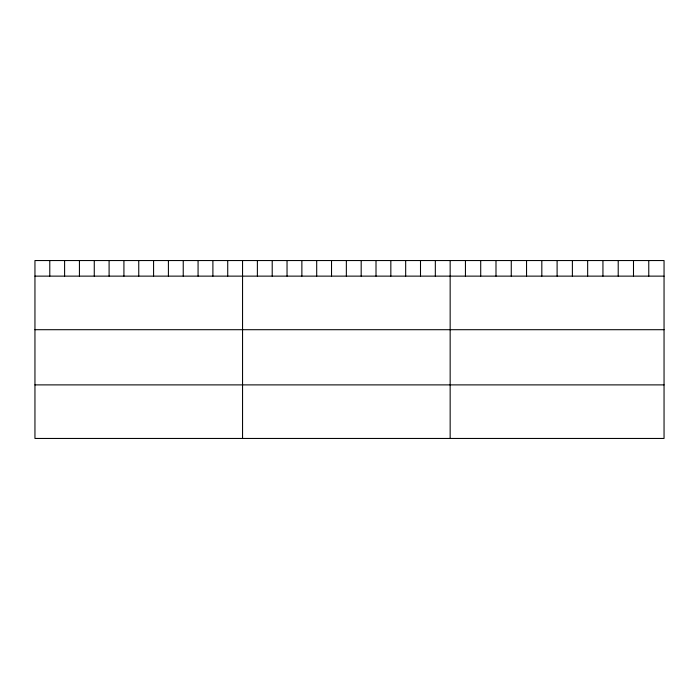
<?xml version="1.0" encoding="UTF-8"?>
<svg xmlns="http://www.w3.org/2000/svg" width="699" height="699" viewBox="0 0 699 699"><rect width="100%" height="100%" fill="white"/><g stroke="black" fill="none" stroke-linecap="round" stroke-linejoin="round"><path stroke-width="1.05" d="M664.05 276.131L664.05 438.456L34.95 438.456L34.95 260.544L664.05 260.544L664.05 276.131L34.95 276.131M34.95 329.701L664.05 329.701M34.95 384.887L664.05 384.887M648.768 260.544L648.768 276.131M633.495 260.544L633.495 276.131M618.213 260.544L618.213 276.131M602.94 260.544L602.94 276.131M587.658 260.544L587.658 276.131M572.385 260.544L572.385 276.131M557.103 260.544L557.103 276.131M541.821 260.544L541.821 276.131M526.548 260.544L526.548 276.131M511.266 260.544L511.266 276.131M495.993 260.544L495.993 276.131M480.711 260.544L480.711 276.131M465.438 260.544L465.438 276.131M450.156 260.544L450.156 438.456M435.328 260.544L435.328 276.131M420.501 260.544L420.501 276.131M405.673 260.544L405.673 276.131M390.837 260.544L390.837 276.131M376.01 260.544L376.01 276.131M361.182 260.544L361.182 276.131M346.354 260.544L346.354 276.131M331.527 260.544L331.527 276.131M316.699 260.544L316.699 276.131M301.872 260.544L301.872 276.131M287.036 260.544L287.036 276.131M272.208 260.544L272.208 276.131M257.381 260.544L257.381 276.131M242.553 260.544L242.553 438.456M227.725 260.544L227.725 276.131M212.898 260.544L212.898 276.131M198.07 260.544L198.07 276.131M183.234 260.544L183.234 276.131M168.407 260.544L168.407 276.131M153.579 260.544L153.579 276.131M138.752 260.544L138.752 276.131M123.924 260.544L123.924 276.131M109.096 260.544L109.096 276.131M94.269 260.544L94.269 276.131M79.433 260.544L79.433 276.131M64.605 260.544L64.605 276.131M49.778 260.544L49.778 276.131"/></g></svg>
